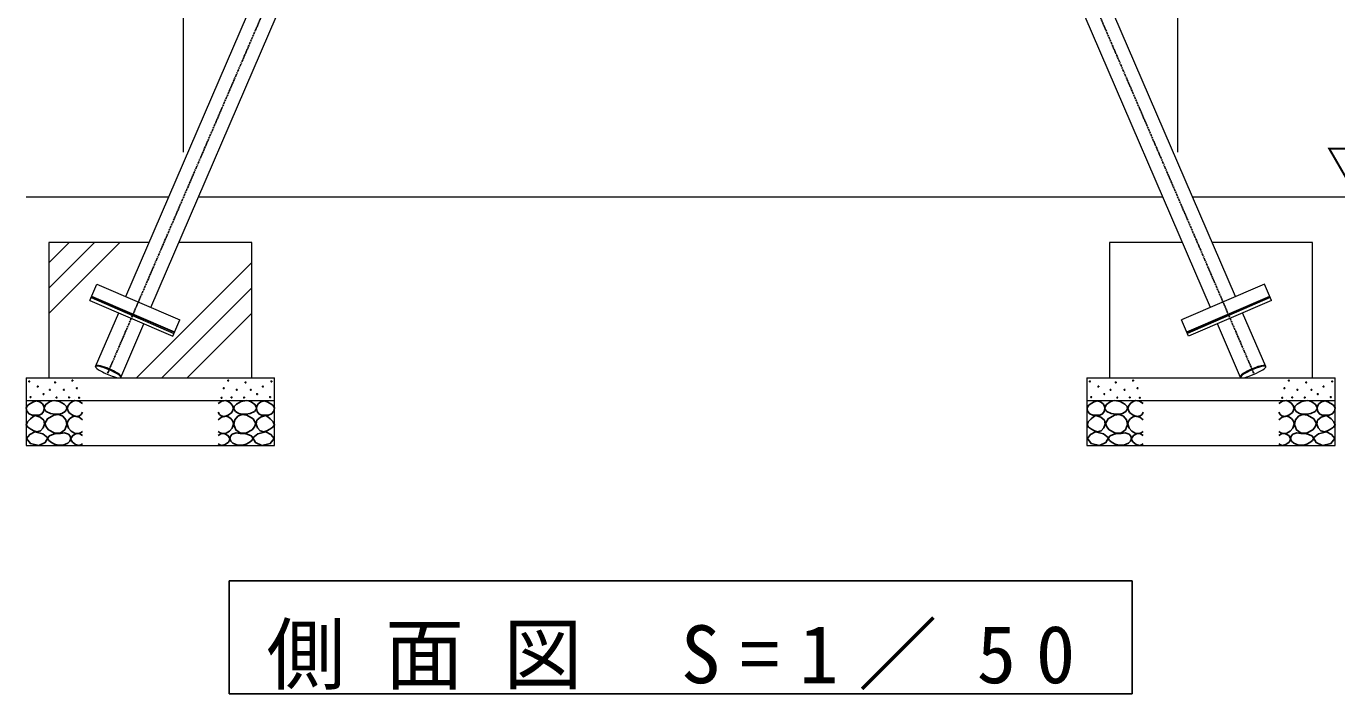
# Model space of a CAD drawing. Units: millimetres, scale not verified, with parts at other scales. Extents: x -35408 to 0, y -49934 to 13350.
# Drawn here: x -12225 to -9321, y 1800 to 3279 of the extents above; entities that cross this region are included whole.
import ezdxf

# ---------------------------------------------------------------- set-up
doc = ezdxf.new("R2010")
doc.units = ezdxf.units.MM
doc.linetypes.add('USER2', pattern=[6, 3, -1, 1, -1])
doc.layers.add('線', color=2, linetype='Continuous', lineweight=25)
doc.layers.add('補助', color=2, linetype='Continuous', lineweight=25)
doc.styles.add('ＭＳ ゴシック', font='')
doc.styles.get('ＭＳ ゴシック').set_extended_font_data('MS Gothic')

msp = doc.modelspace()

# ---------------------------------------------------------------- linework, layer by layer
at = {"layer": '線', "color": 20, "linetype": 'USER2'}
for p, q in [((-12043.455, 2512.909), (-10800, 5397.8)), ((-9506.545, 2512.909), (-10750, 5397.8)), ((-12043.455, 2512.909), (-12045.534, 2508.085)), ((-9506.545, 2512.909), (-9504.466, 2508.085))]:
    msp.add_line(p, q, dxfattribs=at)
at = {"layer": '線', "color": 7, "lineweight": 13}
for p, q in [((-12004.308, 2680.155), (-10877.758, 5293.821)), ((-9545.692, 2680.155), (-10672.242, 5293.821)), ((-11948.749, 2656.208), (-10822.199, 5269.874)), ((-9601.251, 2656.208), (-10727.801, 5269.874)), ((-11909.55, 2900), (-12225, 2900)), ((-9706.331, 2900), (-11843.669, 2900)), ((-8925, 2900), (-9640.45, 2900)), ((-11952.652, 2800), (-12175, 2800)), ((-12175, 2800), (-12175, 2500)), ((-11725, 2800), (-11886.771, 2800)), ((-11725, 2500), (-11725, 2800)), ((-9663.229, 2800), (-9825, 2800)), ((-9825, 2800), (-9825, 2500)), ((-9375, 2800), (-9597.348, 2800)), ((-9375, 2500), (-9375, 2800)), ((-12084.034, 2671.401), (-12068.361, 2707.763)), ((-12068.361, 2707.763), (-11884.696, 2628.599)), ((-9481.639, 2707.763), (-9665.304, 2628.599)), ((-9465.966, 2671.401), (-9481.639, 2707.763)), ((-12084.034, 2671.401), (-11900.369, 2592.237)), ((-12081.285, 2677.779), (-11897.619, 2598.615)), ((-9468.715, 2677.779), (-9652.381, 2598.615)), ((-9465.966, 2671.401), (-9649.631, 2592.237)), ((-12071.234, 2524.882), (-12019.981, 2643.792)), ((-9478.766, 2524.882), (-9530.019, 2643.792)), ((-12015.675, 2500.935), (-11964.422, 2619.845)), ((-11900.369, 2592.237), (-11884.696, 2628.599)), ((-9649.631, 2592.237), (-9665.304, 2628.599)), ((-9534.325, 2500.935), (-9585.578, 2619.845)), ((-12225, 2500), (-12225, 2350)), ((-12225, 2500), (-11675, 2500)), ((-11675, 2350), (-11675, 2500)), ((-9875, 2500), (-9875, 2350)), ((-9875, 2500), (-9325, 2500)), ((-9325, 2350), (-9325, 2500)), ((-12225, 2450), (-11675, 2450)), ((-9875, 2450), (-9325, 2450)), ((-12225, 2350), (-11675, 2350)), ((-9875, 2350), (-9325, 2350))]:
    msp.add_line(p, q, dxfattribs=at)
at = {"layer": '線'}
for p, q in [((-12080.241, 2680.202), (-11896.575, 2601.037)), ((-9469.759, 2680.202), (-9653.425, 2601.037))]:
    msp.add_line(p, q, dxfattribs=at)
at = {"layer": '線', "color": 7, "lineweight": 13}
for centre, major_axis, start_param, end_param in [((-12043.455, 2512.909), (27.779, -11.974), 6.28318531, 9.42477796), ((-9506.545, 2512.909), (-27.779, -11.974), 3.14159265, 6.28318531), ((-12043.455, 2512.909), (27.779, -11.974), 3.14159265, 6.28318531), ((-9506.545, 2512.909), (-27.779, -11.974), 6.28318531, 9.42477796)]:
    msp.add_ellipse(centre, major_axis=major_axis, ratio=0.173648, start_param=start_param, end_param=end_param, dxfattribs=at)
at = {"layer": '線'}
for centre, major_axis, start_param, end_param in [((-12042.675, 2514.718), (27.779, -11.974), 6.28318531, 9.42477796), ((-9507.325, 2514.718), (-27.779, -11.974), 3.14159265, 6.28318531)]:
    msp.add_ellipse(centre, major_axis=major_axis, ratio=0.173648, start_param=start_param, end_param=end_param, dxfattribs=at)
at = {"layer": '補助', "lineweight": 13}
for p, q in [((-11876.609, 3000), (-11876.609, 6018.8)), ((-9673.391, 3000), (-9673.391, 6018.8)), ((-12175, 2642.423), (-12017.423, 2800)), ((-12175, 2698.549), (-12073.549, 2800)), ((-12175, 2754.676), (-12129.676, 2800)), ((-11980.663, 2500), (-11725, 2755.663)), ((-11924.536, 2500), (-11725, 2699.536)), ((-11868.41, 2500), (-11725, 2643.41))]:
    msp.add_line(p, q, dxfattribs=at)
at = {"layer": '補助'}
for points in [[(-12202.551, 2449.402), (-12209.014, 2446.862), (-12215.225, 2443.382), (-12221.083, 2439.344), (-12224.731, 2433.877), (-12223.719, 2426.294), (-12218.711, 2419.935), (-12211.845, 2417.345), (-12204.136, 2417.084), (-12196.523, 2417.688), (-12190.194, 2420.252), (-12186.442, 2425.538), (-12185.125, 2431.976), (-12185.973, 2437.181), (-12188.927, 2442.115), (-12195.087, 2446.942)], [(-12163.127, 2449.493), (-12168.032, 2448.876), (-12173.669, 2446.79), (-12181.64, 2441.002), (-12185.292, 2434.086), (-12184.417, 2430.124), (-12180.696, 2425.707), (-12171.205, 2420.934), (-12161.235, 2419.49), (-12153.885, 2419.318), (-12146.369, 2420.842), (-12138.77, 2425.456), (-12135.016, 2431.653), (-12135.986, 2436.306), (-12140.693, 2441.654), (-12151.361, 2447.861)], [(-11736.873, 2449.493), (-11731.968, 2448.876), (-11726.331, 2446.79), (-11718.36, 2441.002), (-11714.708, 2434.086), (-11715.583, 2430.124), (-11719.304, 2425.707), (-11728.795, 2420.934), (-11738.765, 2419.49), (-11746.115, 2419.318), (-11753.631, 2420.842), (-11761.23, 2425.456), (-11764.984, 2431.653), (-11764.014, 2436.306), (-11759.307, 2441.654), (-11748.639, 2447.861)], [(-11697.449, 2449.402), (-11690.986, 2446.862), (-11684.775, 2443.382), (-11678.917, 2439.344), (-11675.269, 2433.877), (-11676.281, 2426.294), (-11681.289, 2419.935), (-11688.155, 2417.345), (-11695.864, 2417.084), (-11703.477, 2417.688), (-11709.806, 2420.252), (-11713.558, 2425.538), (-11714.875, 2431.976), (-11714.027, 2437.181), (-11711.073, 2442.115), (-11704.913, 2446.942)], [(-9852.551, 2449.402), (-9859.014, 2446.862), (-9865.225, 2443.382), (-9871.083, 2439.344), (-9874.731, 2433.877), (-9873.719, 2426.294), (-9868.711, 2419.935), (-9861.845, 2417.345), (-9854.136, 2417.084), (-9846.523, 2417.688), (-9840.194, 2420.252), (-9836.442, 2425.538), (-9835.125, 2431.976), (-9835.973, 2437.181), (-9838.927, 2442.115), (-9845.087, 2446.942)], [(-9813.127, 2449.493), (-9818.032, 2448.876), (-9823.669, 2446.79), (-9831.64, 2441.002), (-9835.292, 2434.086), (-9834.417, 2430.124), (-9830.696, 2425.707), (-9821.205, 2420.934), (-9811.235, 2419.49), (-9803.885, 2419.318), (-9796.369, 2420.842), (-9788.77, 2425.456), (-9785.016, 2431.653), (-9785.986, 2436.306), (-9790.693, 2441.654), (-9801.361, 2447.861)], [(-9386.873, 2449.493), (-9381.968, 2448.876), (-9376.331, 2446.79), (-9368.36, 2441.002), (-9364.708, 2434.086), (-9365.583, 2430.124), (-9369.304, 2425.707), (-9378.795, 2420.934), (-9388.765, 2419.49), (-9396.115, 2419.318), (-9403.631, 2420.842), (-9411.23, 2425.456), (-9414.984, 2431.653), (-9414.014, 2436.306), (-9409.307, 2441.654), (-9398.639, 2447.861)], [(-9347.449, 2449.402), (-9340.986, 2446.862), (-9334.775, 2443.382), (-9328.917, 2439.344), (-9325.269, 2433.877), (-9326.281, 2426.294), (-9331.289, 2419.935), (-9338.155, 2417.345), (-9345.864, 2417.084), (-9353.477, 2417.688), (-9359.806, 2420.252), (-9363.558, 2425.538), (-9364.875, 2431.976), (-9364.027, 2437.181), (-9361.073, 2442.115), (-9354.913, 2446.942)], [(-12205.086, 2416.45), (-12210.415, 2413.657), (-12215.859, 2409.479), (-12222.308, 2402.659), (-12224.731, 2395.855), (-12221.103, 2391.027), (-12214.592, 2386.666), (-12207.954, 2382.379), (-12201.284, 2380.329), (-12193.64, 2382.776), (-12187.343, 2389.201), (-12184.236, 2397.478), (-12185.759, 2405.994), (-12193.917, 2413.245)], [(-12175.831, 2385.163), (-12163.242, 2378.307), (-12149.883, 2377.324), (-12139.599, 2384.778), (-12134.747, 2396.515), (-12137.027, 2407.293), (-12143.936, 2415.436), (-12152.761, 2418.869), (-12163.938, 2417.598), (-12177.692, 2409.543), (-12183.669, 2398.678), (-12181.034, 2391.484)], [(-11724.169, 2385.163), (-11736.758, 2378.307), (-11750.117, 2377.324), (-11760.401, 2384.778), (-11765.253, 2396.515), (-11762.973, 2407.293), (-11756.064, 2415.436), (-11747.239, 2418.869), (-11736.062, 2417.598), (-11722.308, 2409.543), (-11716.331, 2398.678), (-11718.966, 2391.484)], [(-11694.914, 2416.45), (-11689.585, 2413.657), (-11684.141, 2409.479), (-11677.692, 2402.659), (-11675.269, 2395.855), (-11678.897, 2391.027), (-11685.408, 2386.666), (-11692.046, 2382.379), (-11698.716, 2380.329), (-11706.36, 2382.776), (-11712.657, 2389.201), (-11715.764, 2397.478), (-11714.241, 2405.994), (-11706.083, 2413.245)], [(-9855.086, 2416.45), (-9860.415, 2413.657), (-9865.859, 2409.479), (-9872.308, 2402.659), (-9874.731, 2395.855), (-9871.103, 2391.027), (-9864.592, 2386.666), (-9857.954, 2382.379), (-9851.284, 2380.329), (-9843.64, 2382.776), (-9837.343, 2389.201), (-9834.236, 2397.478), (-9835.759, 2405.994), (-9843.917, 2413.245)], [(-9825.831, 2385.163), (-9813.242, 2378.307), (-9799.883, 2377.324), (-9789.599, 2384.778), (-9784.747, 2396.515), (-9787.027, 2407.293), (-9793.936, 2415.436), (-9802.761, 2418.869), (-9813.938, 2417.598), (-9827.692, 2409.543), (-9833.669, 2398.678), (-9831.034, 2391.484)], [(-9374.169, 2385.163), (-9386.758, 2378.307), (-9400.117, 2377.324), (-9410.401, 2384.778), (-9415.253, 2396.515), (-9412.973, 2407.293), (-9406.064, 2415.436), (-9397.239, 2418.869), (-9386.062, 2417.598), (-9372.308, 2409.543), (-9366.331, 2398.678), (-9368.966, 2391.484)], [(-9344.914, 2416.45), (-9339.585, 2413.657), (-9334.141, 2409.479), (-9327.692, 2402.659), (-9325.269, 2395.855), (-9328.897, 2391.027), (-9335.408, 2386.666), (-9342.046, 2382.379), (-9348.716, 2380.329), (-9356.36, 2382.776), (-9362.657, 2389.201), (-9365.764, 2397.478), (-9364.241, 2405.994), (-9356.083, 2413.245)], [(-12205.905, 2380.517), (-12217.225, 2374.498), (-12224.036, 2365.683), (-12215.549, 2354.413), (-12197.114, 2350.299), (-12182.761, 2356.41), (-12177.335, 2366.782), (-12188.117, 2375.89)], [(-12148.802, 2376.373), (-12156.337, 2376.999), (-12164.479, 2375.562), (-12173.406, 2371.504), (-12177.723, 2366.102), (-12175.037, 2361.419), (-12169.074, 2356.912), (-12162.595, 2353.068), (-12155.289, 2350.695), (-12143.44, 2350.928), (-12133.124, 2355.02), (-12128.421, 2359.827), (-12126.367, 2365.561), (-12127.427, 2370.709), (-12131.503, 2375.292), (-12139.901, 2377.832)], [(-11751.198, 2376.373), (-11743.663, 2376.999), (-11735.521, 2375.562), (-11726.594, 2371.504), (-11722.277, 2366.102), (-11724.963, 2361.419), (-11730.926, 2356.912), (-11737.405, 2353.068), (-11744.711, 2350.695), (-11756.56, 2350.928), (-11766.876, 2355.02), (-11771.579, 2359.827), (-11773.633, 2365.561), (-11772.573, 2370.709), (-11768.497, 2375.292), (-11760.099, 2377.832)], [(-11694.095, 2380.517), (-11682.775, 2374.498), (-11675.964, 2365.683), (-11684.451, 2354.413), (-11702.886, 2350.299), (-11717.239, 2356.41), (-11722.665, 2366.782), (-11711.883, 2375.89)], [(-9855.905, 2380.517), (-9867.225, 2374.498), (-9874.036, 2365.683), (-9865.549, 2354.413), (-9847.114, 2350.299), (-9832.761, 2356.41), (-9827.335, 2366.782), (-9838.117, 2375.89)], [(-9798.802, 2376.373), (-9806.337, 2376.999), (-9814.479, 2375.562), (-9823.406, 2371.504), (-9827.723, 2366.102), (-9825.037, 2361.419), (-9819.074, 2356.912), (-9812.595, 2353.068), (-9805.289, 2350.695), (-9793.44, 2350.928), (-9783.124, 2355.02), (-9778.421, 2359.827), (-9776.367, 2365.561), (-9777.427, 2370.709), (-9781.503, 2375.292), (-9789.901, 2377.832)], [(-9401.198, 2376.373), (-9393.663, 2376.999), (-9385.521, 2375.562), (-9376.594, 2371.504), (-9372.277, 2366.102), (-9374.963, 2361.419), (-9380.926, 2356.912), (-9387.405, 2353.068), (-9394.711, 2350.695), (-9406.56, 2350.928), (-9416.876, 2355.02), (-9421.579, 2359.827), (-9423.633, 2365.561), (-9422.573, 2370.709), (-9418.497, 2375.292), (-9410.099, 2377.832)], [(-9344.095, 2380.517), (-9332.775, 2374.498), (-9325.964, 2365.683), (-9334.451, 2354.413), (-9352.886, 2350.299), (-9367.239, 2356.41), (-9372.665, 2366.782), (-9361.883, 2375.89)], [(-11775, 2050), (-11775, 1800), (-9775, 1800), (-9775, 2050)]]:
    msp.add_lwpolyline(points, close=True, dxfattribs=at)
for points in [[(-12100, 2443.299), (-12108.427, 2448.154), (-12117.11, 2449.636), (-12122.73, 2447.948), (-12127.883, 2444.249), (-12132.355, 2438.941), (-12134.22, 2432.209), (-12130.552, 2423.439), (-12122.496, 2417), (-12114.197, 2414.621), (-12106.971, 2415.733), (-12102.921, 2419.109), (-12100, 2423.654)], [(-11800, 2443.299), (-11791.573, 2448.154), (-11782.89, 2449.636), (-11777.271, 2447.948), (-11772.117, 2444.249), (-11767.645, 2438.941), (-11765.78, 2432.209), (-11769.448, 2423.439), (-11777.504, 2417), (-11785.803, 2414.621), (-11793.029, 2415.733), (-11797.079, 2419.109), (-11800, 2423.654)], [(-9750, 2443.299), (-9758.427, 2448.154), (-9767.11, 2449.636), (-9772.73, 2447.948), (-9777.883, 2444.249), (-9782.355, 2438.941), (-9784.22, 2432.209), (-9780.552, 2423.439), (-9772.496, 2417), (-9764.197, 2414.621), (-9756.971, 2415.733), (-9752.921, 2419.109), (-9750, 2423.654)], [(-9450, 2443.299), (-9441.573, 2448.154), (-9432.89, 2449.636), (-9427.271, 2447.948), (-9422.117, 2444.249), (-9417.645, 2438.941), (-9415.78, 2432.209), (-9419.448, 2423.439), (-9427.504, 2417), (-9435.803, 2414.621), (-9443.029, 2415.733), (-9447.079, 2419.109), (-9450, 2423.654)], [(-12100.317, 2407.178), (-12107.457, 2412.64), (-12115.526, 2415.099), (-12122.231, 2413.875), (-12128.199, 2410.03), (-12132.592, 2404.249), (-12134.22, 2397.039), (-12131.556, 2388.431), (-12125.348, 2381.513), (-12117.709, 2377.642), (-12110.139, 2376.761), (-12104.985, 2378.2), (-12100.317, 2380.88)], [(-11799.683, 2407.178), (-11792.543, 2412.64), (-11784.474, 2415.099), (-11777.769, 2413.875), (-11771.801, 2410.03), (-11767.408, 2404.249), (-11765.78, 2397.039), (-11768.444, 2388.431), (-11774.652, 2381.513), (-11782.291, 2377.642), (-11789.861, 2376.761), (-11795.015, 2378.2), (-11799.683, 2380.88)], [(-9750.317, 2407.178), (-9757.457, 2412.64), (-9765.526, 2415.099), (-9772.231, 2413.875), (-9778.199, 2410.03), (-9782.592, 2404.249), (-9784.22, 2397.039), (-9781.556, 2388.431), (-9775.348, 2381.513), (-9767.709, 2377.642), (-9760.139, 2376.761), (-9754.985, 2378.2), (-9750.317, 2380.88)], [(-9449.683, 2407.178), (-9442.543, 2412.64), (-9434.474, 2415.099), (-9427.769, 2413.875), (-9421.801, 2410.03), (-9417.408, 2404.249), (-9415.78, 2397.039), (-9418.444, 2388.431), (-9424.652, 2381.513), (-9432.291, 2377.642), (-9439.861, 2376.761), (-9445.015, 2378.2), (-9449.683, 2380.88)], [(-12100, 2372.642), (-12106.018, 2375.96), (-12113.308, 2376.761), (-12122.024, 2372.427), (-12126.298, 2365.671), (-12125.686, 2362.001), (-12122.813, 2357.75), (-12115.651, 2352.278), (-12108.238, 2350.462), (-12103.942, 2351.514), (-12100, 2353.631)], [(-11800, 2372.642), (-11793.982, 2375.96), (-11786.693, 2376.761), (-11777.976, 2372.427), (-11773.702, 2365.671), (-11774.314, 2362.001), (-11777.187, 2357.75), (-11784.349, 2352.278), (-11791.762, 2350.462), (-11796.058, 2351.514), (-11800, 2353.631)], [(-9750, 2372.642), (-9756.018, 2375.96), (-9763.308, 2376.761), (-9772.024, 2372.427), (-9776.298, 2365.671), (-9775.686, 2362.001), (-9772.813, 2357.75), (-9765.651, 2352.278), (-9758.238, 2350.462), (-9753.942, 2351.514), (-9750, 2353.631)], [(-9450, 2372.642), (-9443.982, 2375.96), (-9436.693, 2376.761), (-9427.976, 2372.427), (-9423.702, 2365.671), (-9424.314, 2362.001), (-9427.187, 2357.75), (-9434.349, 2352.278), (-9441.762, 2350.462), (-9446.058, 2351.514), (-9450, 2353.631)]]:
    msp.add_lwpolyline(points, dxfattribs=at)
for centre in [(-12218.394, 2492.177), (-12199.383, 2480.77), (-12172.451, 2473.483), (-12161.044, 2489.959), (-12141.504, 2473.549), (-12122.583, 2494.091), (-12112.582, 2477.063), (-11787.418, 2477.063), (-11777.417, 2494.091), (-11758.496, 2473.549), (-11738.956, 2489.959), (-11727.549, 2473.483), (-11700.617, 2480.77), (-11681.606, 2492.177), (-9868.394, 2492.177), (-9849.383, 2480.77), (-9822.451, 2473.483), (-9811.044, 2489.959), (-9791.504, 2473.549), (-9772.583, 2494.091), (-9762.582, 2477.063), (-9437.418, 2477.063), (-9427.417, 2494.091), (-9408.496, 2473.549), (-9388.956, 2489.959), (-9377.549, 2473.483), (-9350.617, 2480.77), (-9331.606, 2492.177), (-12215.225, 2457.323), (-12186.392, 2463.977), (-12157.559, 2456.373), (-12129.881, 2456.521), (-12107.717, 2455.98), (-11792.283, 2455.98), (-11770.119, 2456.521), (-11742.441, 2456.373), (-11713.608, 2463.977), (-11684.775, 2457.323), (-9865.225, 2457.323), (-9836.392, 2463.977), (-9807.559, 2456.373), (-9779.881, 2456.521), (-9757.717, 2455.98), (-9442.283, 2455.98), (-9420.119, 2456.521), (-9392.441, 2456.373), (-9363.608, 2463.977), (-9334.775, 2457.323)]:
    msp.add_circle(centre, 1, dxfattribs=at)

# ---------------------------------------------------------------- texts
at = {"layer": '補助', "style": 'ＭＳ ゴシック'}
for s, insert, char_height, attachment_point in [('\\T1.5;▽GL', (-9345.833, 2908.333), 91.64, 7), ('\\T1.5;側面図\\~S=1／50', (-10775, 1808.333), 128.3, 8)]:
    msp.add_mtext(s, dxfattribs=dict(at, insert=insert, char_height=char_height, attachment_point=attachment_point))

doc.saveas('drawing.dxf')
